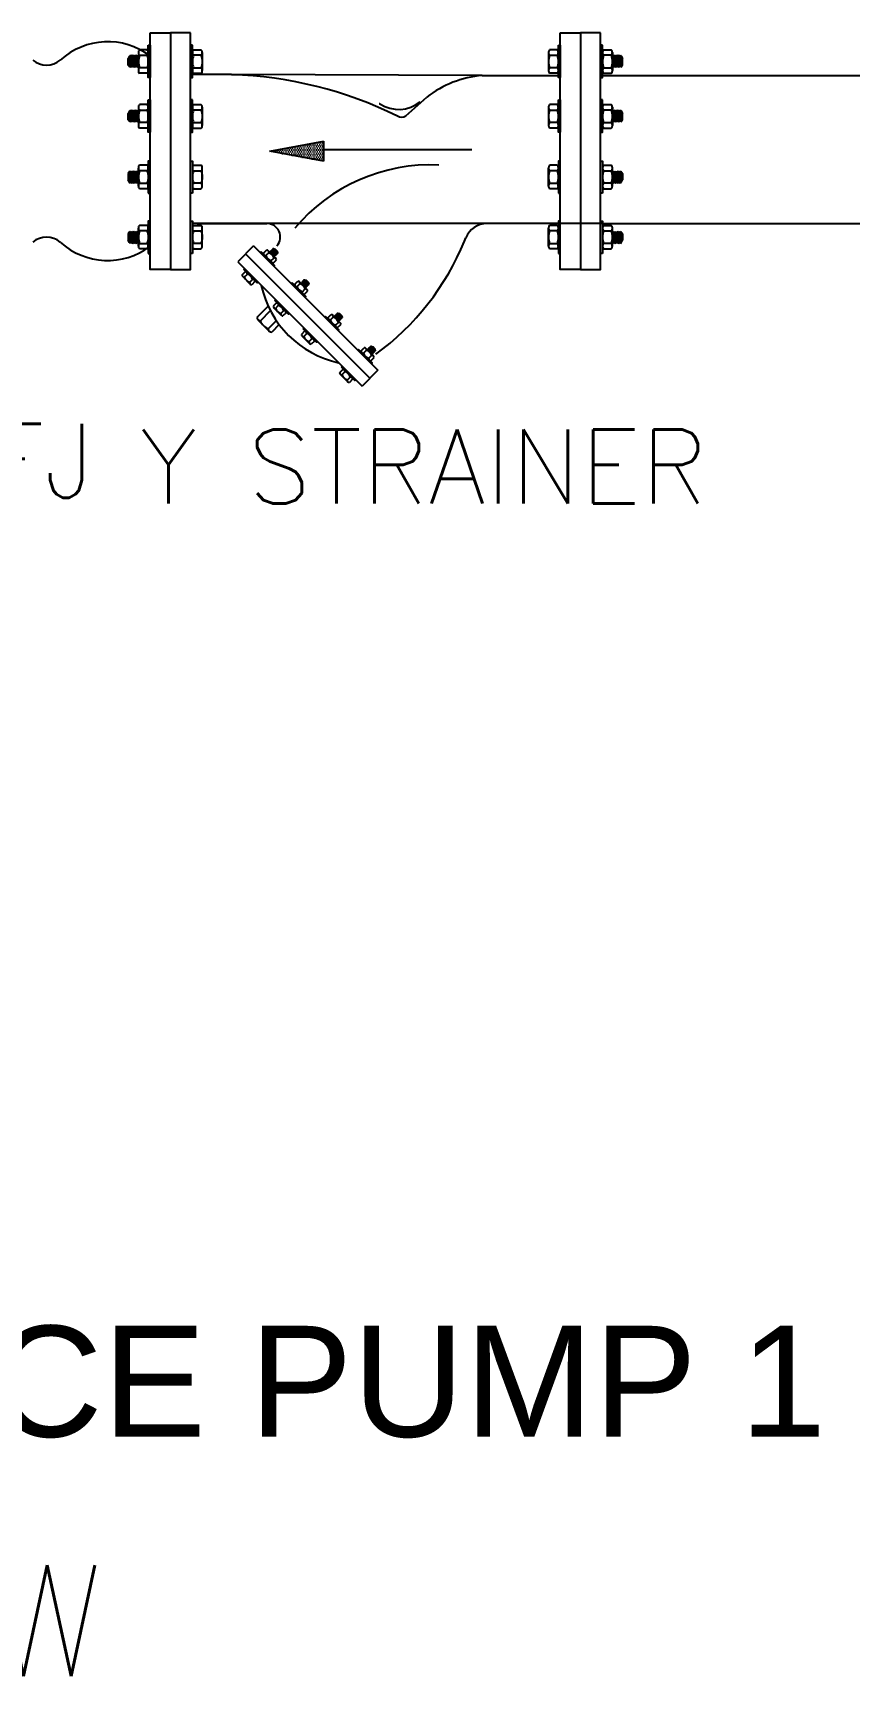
# Model space of a CAD drawing. Header units: inches. Extents: x 72601 to 92539, y -26779 to -15965.
# Drawn here: x 80814 to 81366, y -26531 to -25421 of the extents above; entities that cross this region are included whole.
import ezdxf

# ---------------------------------------------------------------- set-up
doc = ezdxf.new("R2010")
doc.units = ezdxf.units.IN
doc.header["$MEASUREMENT"] = 0
doc.layers.add('FENCE', color=1, linetype='Continuous')
doc.layers.add('M-X-BKGD', color=8, linetype='Continuous')
doc.styles.add('SIMS', font='simplex.shx')
doc.styles.get("Standard").update_dxf_attribs({"font": 'arial.ttf'})

msp = doc.modelspace()

# ---------------------------------------------------------------- hatches: boundary and pattern name
at = {"layer": 'M-X-BKGD'}
h = msp.add_hatch(dxfattribs=at)
h.set_pattern_fill('DOTS', color=256, scale=19.534313, angle=180, style=0)
h.set_pattern_definition([(360, (60220.8035, -10754.9549), (0.610447286, -1.22089457), [0, -1.22089457])])
h.paths.add_polyline_path([(81010.7, -25493.9), (80974.3, -25500.6), (81010.7, -25507.3)])

# ---------------------------------------------------------------- linework, layer by layer
for p, q in [((80879.5, -25436.4), (80878.6, -25438.1)), ((80878.6, -25442.4), (80878.6, -25438.1)), ((80880, -25435.8), (80879.5, -25436.4)), ((80879.5, -25436.4), (80879.5, -25443.6)), ((80880, -25435.8), (80880.4, -25436.4)), ((80880.4, -25436.4), (80880.2, -25443.3)), ((80880.9, -25435.8), (80880.4, -25436.4)), ((80880.9, -25435.8), (80881.4, -25436.4)), ((80881.4, -25436.4), (80881.1, -25443.3)), ((80881.8, -25435.8), (80881.4, -25436.4)), ((80881.8, -25435.8), (80882.3, -25436.4)), ((80882.3, -25436.4), (80882.1, -25443.3)), ((80882.8, -25435.8), (80882.3, -25436.4)), ((80882.8, -25435.8), (80883.3, -25436.4)), ((80883.3, -25436.4), (80883, -25443.3)), ((80883.7, -25435.8), (80883.3, -25436.4)), ((80883.7, -25435.8), (80884.2, -25436.4)), ((80884.2, -25436.4), (80883.9, -25443.3)), ((80884.6, -25435.8), (80884.2, -25436.4)), ((80884.6, -25435.8), (80885.1, -25436.4)), ((80885.1, -25436.4), (80884.8, -25443.3)), ((80885.4, -25436), (80885.1, -25436.4)), ((80885.4, -25433.9), (80885.4, -25446.2)), ((80891.4, -25432.1), (80886.2, -25432.1)), ((80886.2, -25435.8), (80891.4, -25435.8)), ((80893.4, -25565), (80893.4, -25436.3)), ((80922.7, -25432.1), (80927.9, -25432.1)), ((80927.9, -25435.8), (80922.7, -25435.8)), ((80928.6, -25433.9), (80928.6, -25446.2)), ((81162.6, -25433.9), (81162.6, -25446.2)), ((81168.6, -25432.1), (81163.4, -25432.1)), ((81163.4, -25435.8), (81168.6, -25435.8)), ((81199.9, -25432.1), (81205.1, -25432.1)), ((81205.1, -25435.8), (81199.9, -25435.8)), ((81205.8, -25433.9), (81205.8, -25446.2)), ((81205.8, -25436), (81206.2, -25436.4)), ((81206.6, -25435.8), (81206.2, -25436.4)), ((81206.2, -25436.4), (81206.4, -25443.3)), ((81206.6, -25435.8), (81207.1, -25436.4)), ((81207.5, -25435.8), (81207.1, -25436.4)), ((81207.1, -25436.4), (81207.4, -25443.3)), ((81207.5, -25435.8), (81208, -25436.4)), ((81208.5, -25435.8), (81208, -25436.4)), ((81208, -25436.4), (81208.3, -25443.3)), ((81208.5, -25435.8), (81208.9, -25436.4)), ((81209.4, -25435.8), (81208.9, -25436.4)), ((81208.9, -25436.4), (81209.2, -25443.3)), ((81209.4, -25435.8), (81209.9, -25436.4)), ((81210.4, -25435.8), (81209.9, -25436.4)), ((81209.9, -25436.4), (81210.1, -25443.3)), ((81210.4, -25435.8), (81210.8, -25436.4)), ((81211.3, -25435.8), (81210.8, -25436.4)), ((81210.8, -25436.4), (81211.1, -25443.3)), ((81211.3, -25435.8), (81211.8, -25436.4)), ((81211.8, -25436.4), (81212.7, -25438.1)), ((81211.8, -25436.4), (81211.8, -25443.6)), ((81212.7, -25442.4), (81212.7, -25438.1)), ((80879.7, -25443.9), (80878.6, -25442.4)), ((80879.7, -25443.9), (80880.2, -25443.3)), ((80880.7, -25443.9), (80880.2, -25443.3)), ((80880.7, -25443.9), (80881.1, -25443.3)), ((80881.6, -25443.9), (80881.1, -25443.3)), ((80881.6, -25443.9), (80882.1, -25443.3)), ((80882.5, -25443.9), (80882.1, -25443.3)), ((80882.5, -25443.9), (80883, -25443.3)), ((80883.4, -25443.9), (80883, -25443.3)), ((80883.4, -25443.9), (80883.9, -25443.3)), ((80884.4, -25443.9), (80883.9, -25443.3)), ((80884.4, -25443.9), (80884.8, -25443.3)), ((80885.3, -25443.9), (80884.8, -25443.3)), ((80885.3, -25443.9), (80885.4, -25443.8)), ((80891.4, -25444.3), (80886.2, -25444.3)), ((80891.4, -25448), (80886.2, -25448)), ((80948.4, -25448.9), (80921.9, -25448.9)), ((80922.7, -25444.3), (80927.9, -25444.3)), ((80922.7, -25448), (80927.9, -25448)), ((81117.7, -25449.5), (80948.4, -25448.9)), ((81117.7, -25449.5), (81169.3, -25449.5)), ((81168.6, -25444.3), (81163.4, -25444.3)), ((81168.6, -25448), (81163.4, -25448)), ((81199.1, -25449.5), (81762.7, -25449.5)), ((81199.9, -25444.3), (81205.1, -25444.3)), ((81199.9, -25448), (81205.1, -25448)), ((81206, -25443.9), (81205.8, -25443.8)), ((81206, -25443.9), (81206.4, -25443.3)), ((81206.9, -25443.9), (81206.4, -25443.3)), ((81206.9, -25443.9), (81207.4, -25443.3)), ((81207.8, -25443.9), (81207.4, -25443.3)), ((81207.8, -25443.9), (81208.3, -25443.3)), ((81208.7, -25443.9), (81208.3, -25443.3)), ((81208.7, -25443.9), (81209.2, -25443.3)), ((81209.7, -25443.9), (81209.2, -25443.3)), ((81209.7, -25443.9), (81210.1, -25443.3)), ((81210.6, -25443.9), (81210.1, -25443.3)), ((81210.6, -25443.9), (81211.1, -25443.3)), ((81211.5, -25443.9), (81211.1, -25443.3)), ((81211.5, -25443.9), (81212.7, -25442.4)), ((80879.5, -25473.4), (80878.6, -25475.1)), ((80880, -25472.8), (80879.5, -25473.4)), ((80879.5, -25473.4), (80879.5, -25480.7)), ((80880, -25472.8), (80880.4, -25473.4)), ((80880.4, -25473.4), (80880.2, -25480.3)), ((80880.9, -25472.8), (80880.4, -25473.4)), ((80880.9, -25472.8), (80881.4, -25473.4)), ((80881.4, -25473.4), (80881.1, -25480.3)), ((80881.8, -25472.8), (80881.4, -25473.4)), ((80881.8, -25472.8), (80882.3, -25473.4)), ((80882.3, -25473.4), (80882.1, -25480.3)), ((80882.8, -25472.8), (80882.3, -25473.4)), ((80882.8, -25472.8), (80883.3, -25473.4)), ((80883.3, -25473.4), (80883, -25480.3)), ((80883.7, -25472.8), (80883.3, -25473.4)), ((80883.7, -25472.8), (80884.2, -25473.4)), ((80884.2, -25473.4), (80883.9, -25480.3)), ((80884.6, -25472.8), (80884.2, -25473.4)), ((80884.6, -25472.8), (80885.1, -25473.4)), ((80885.1, -25473.4), (80884.8, -25480.3)), ((80885.4, -25473), (80885.1, -25473.4)), ((80885.4, -25470.9), (80885.4, -25483.2)), ((80891.4, -25469.1), (80886.2, -25469.1)), ((80886.2, -25472.8), (80891.4, -25472.8)), ((80922.7, -25469.1), (80927.9, -25469.1)), ((80927.9, -25472.8), (80922.7, -25472.8)), ((80928.6, -25470.9), (80928.6, -25483.2)), ((81048.7, -25468.6), (81048.2, -25468.6)), ((81066.2, -25476.8), (81080.3, -25464.1)), ((81162.6, -25470.9), (81162.6, -25483.2)), ((81168.6, -25469.1), (81163.4, -25469.1)), ((81163.4, -25472.8), (81168.6, -25472.8)), ((81199.9, -25469.1), (81205.1, -25469.1)), ((81205.1, -25472.8), (81199.9, -25472.8)), ((81205.8, -25470.9), (81205.8, -25483.2)), ((81205.8, -25473), (81206.2, -25473.4)), ((81206.6, -25472.8), (81206.2, -25473.4)), ((81206.2, -25473.4), (81206.4, -25480.3)), ((81206.6, -25472.8), (81207.1, -25473.4)), ((81207.5, -25472.8), (81207.1, -25473.4)), ((81207.1, -25473.4), (81207.4, -25480.3)), ((81207.5, -25472.8), (81208, -25473.4)), ((81208.5, -25472.8), (81208, -25473.4)), ((81208, -25473.4), (81208.3, -25480.3)), ((81208.5, -25472.8), (81208.9, -25473.4)), ((81209.4, -25472.8), (81208.9, -25473.4)), ((81208.9, -25473.4), (81209.2, -25480.3)), ((81209.4, -25472.8), (81209.9, -25473.4)), ((81210.4, -25472.8), (81209.9, -25473.4)), ((81209.9, -25473.4), (81210.1, -25480.3)), ((81210.4, -25472.8), (81210.8, -25473.4)), ((81211.3, -25472.8), (81210.8, -25473.4)), ((81210.8, -25473.4), (81211.1, -25480.3)), ((81211.3, -25472.8), (81211.8, -25473.4)), ((81211.8, -25473.4), (81211.8, -25480.7)), ((81211.8, -25473.4), (81212.7, -25475.1)), ((80878.6, -25479.4), (80878.6, -25475.1)), ((80879.7, -25480.9), (80878.6, -25479.4)), ((80879.7, -25480.9), (80880.2, -25480.3)), ((80880.7, -25480.9), (80880.2, -25480.3)), ((80880.7, -25480.9), (80881.1, -25480.3)), ((80881.6, -25480.9), (80881.1, -25480.3)), ((80881.6, -25480.9), (80882.1, -25480.3)), ((80882.5, -25480.9), (80882.1, -25480.3)), ((80882.5, -25480.9), (80883, -25480.3)), ((80883.4, -25480.9), (80883, -25480.3)), ((80883.4, -25480.9), (80883.9, -25480.3)), ((80884.4, -25480.9), (80883.9, -25480.3)), ((80884.4, -25480.9), (80884.8, -25480.3)), ((80885.3, -25480.9), (80884.8, -25480.3)), ((80885.3, -25480.9), (80885.4, -25480.8)), ((80891.4, -25481.3), (80886.2, -25481.3)), ((80891.4, -25485), (80886.2, -25485)), ((80922.7, -25481.3), (80927.9, -25481.3)), ((80922.7, -25485), (80927.9, -25485)), ((81168.6, -25481.3), (81163.4, -25481.3)), ((81168.6, -25485), (81163.4, -25485)), ((81199.9, -25481.3), (81205.1, -25481.3)), ((81199.9, -25485), (81205.1, -25485)), ((81206, -25480.9), (81205.8, -25480.8)), ((81206, -25480.9), (81206.4, -25480.3)), ((81206.9, -25480.9), (81206.4, -25480.3)), ((81206.9, -25480.9), (81207.4, -25480.3)), ((81207.8, -25480.9), (81207.4, -25480.3)), ((81207.8, -25480.9), (81208.3, -25480.3)), ((81208.7, -25480.9), (81208.3, -25480.3)), ((81208.7, -25480.9), (81209.2, -25480.3)), ((81209.7, -25480.9), (81209.2, -25480.3)), ((81209.7, -25480.9), (81210.1, -25480.3)), ((81210.6, -25480.9), (81210.1, -25480.3)), ((81210.6, -25480.9), (81211.1, -25480.3)), ((81211.5, -25480.9), (81211.1, -25480.3)), ((81211.5, -25480.9), (81212.7, -25479.4)), ((81212.7, -25479.4), (81212.7, -25475.1)), ((80974.3, -25500.6), (81010.7, -25493.9)), ((81010.7, -25507.3), (81010.7, -25493.9)), ((81010.7, -25507.3), (80974.3, -25500.6)), ((81010.7, -25499.5), (81110.7, -25499.5)), ((80879.7, -25514.2), (80878.6, -25515.8)), ((80878.6, -25515.8), (80878.6, -25520.1)), ((80879.5, -25521.7), (80879.5, -25514.5)), ((80879.7, -25514.2), (80880.2, -25514.8)), ((80880.7, -25514.2), (80880.2, -25514.8)), ((80880.4, -25521.7), (80880.2, -25514.8)), ((80880.7, -25514.2), (80881.1, -25514.8)), ((80881.6, -25514.2), (80881.1, -25514.8)), ((80881.4, -25521.7), (80881.1, -25514.8)), ((80881.6, -25514.2), (80882.1, -25514.8)), ((80882.5, -25514.2), (80882.1, -25514.8)), ((80882.3, -25521.7), (80882.1, -25514.8)), ((80882.5, -25514.2), (80883, -25514.8)), ((80883.4, -25514.2), (80883, -25514.8)), ((80883.3, -25521.7), (80883, -25514.8)), ((80883.4, -25514.2), (80883.9, -25514.8)), ((80884.4, -25514.2), (80883.9, -25514.8)), ((80884.2, -25521.7), (80883.9, -25514.8)), ((80884.4, -25514.2), (80884.8, -25514.8)), ((80885.3, -25514.2), (80884.8, -25514.8)), ((80885.1, -25521.7), (80884.8, -25514.8)), ((80885.3, -25514.2), (80885.4, -25514.4)), ((80885.4, -25524.3), (80885.4, -25512)), ((80891.4, -25510.1), (80886.2, -25510.1)), ((80891.4, -25513.8), (80886.2, -25513.8)), ((80922.7, -25510.1), (80927.9, -25510.1)), ((80922.7, -25513.8), (80927.9, -25513.8)), ((80928.6, -25524.3), (80928.6, -25512)), ((81162.6, -25524.3), (81162.6, -25512)), ((81168.6, -25510.1), (81163.4, -25510.1)), ((81168.6, -25513.8), (81163.4, -25513.8)), ((81199.9, -25510.1), (81205.1, -25510.1)), ((81199.9, -25513.8), (81205.1, -25513.8)), ((81205.8, -25524.3), (81205.8, -25512)), ((81206, -25514.2), (81205.8, -25514.4)), ((81206, -25514.2), (81206.4, -25514.8)), ((81206.2, -25521.7), (81206.4, -25514.8)), ((81206.9, -25514.2), (81206.4, -25514.8)), ((81206.9, -25514.2), (81207.4, -25514.8)), ((81207.1, -25521.7), (81207.4, -25514.8)), ((81207.8, -25514.2), (81207.4, -25514.8)), ((81207.8, -25514.2), (81208.3, -25514.8)), ((81208, -25521.7), (81208.3, -25514.8)), ((81208.7, -25514.2), (81208.3, -25514.8)), ((81208.7, -25514.2), (81209.2, -25514.8)), ((81208.9, -25521.7), (81209.2, -25514.8)), ((81209.7, -25514.2), (81209.2, -25514.8)), ((81209.7, -25514.2), (81210.1, -25514.8)), ((81209.9, -25521.7), (81210.1, -25514.8)), ((81210.6, -25514.2), (81210.1, -25514.8)), ((81210.6, -25514.2), (81211.1, -25514.8)), ((81210.8, -25521.7), (81211.1, -25514.8)), ((81211.5, -25514.2), (81211.1, -25514.8)), ((81211.5, -25514.2), (81212.7, -25515.8)), ((81211.8, -25521.7), (81211.8, -25514.5)), ((81212.7, -25515.8), (81212.7, -25520.1)), ((80879.5, -25521.7), (80878.6, -25520.1)), ((80880, -25522.3), (80879.5, -25521.7)), ((80880, -25522.3), (80880.4, -25521.7)), ((80880.9, -25522.3), (80880.4, -25521.7)), ((80880.9, -25522.3), (80881.4, -25521.7)), ((80881.8, -25522.3), (80881.4, -25521.7)), ((80881.8, -25522.3), (80882.3, -25521.7)), ((80882.8, -25522.3), (80882.3, -25521.7)), ((80882.8, -25522.3), (80883.3, -25521.7)), ((80883.7, -25522.3), (80883.3, -25521.7)), ((80883.7, -25522.3), (80884.2, -25521.7)), ((80884.6, -25522.3), (80884.2, -25521.7)), ((80884.6, -25522.3), (80885.1, -25521.7)), ((80885.4, -25522.1), (80885.1, -25521.7)), ((80886.2, -25522.3), (80891.4, -25522.3)), ((80891.4, -25526), (80886.2, -25526)), ((80927.9, -25522.3), (80922.7, -25522.3)), ((80922.7, -25526), (80927.9, -25526)), ((81163.4, -25522.3), (81168.6, -25522.3)), ((81168.6, -25526), (81163.4, -25526)), ((81205.1, -25522.3), (81199.9, -25522.3)), ((81199.9, -25526), (81205.1, -25526)), ((81205.8, -25522.1), (81206.2, -25521.7)), ((81206.6, -25522.3), (81206.2, -25521.7)), ((81206.6, -25522.3), (81207.1, -25521.7)), ((81207.5, -25522.3), (81207.1, -25521.7)), ((81207.5, -25522.3), (81208, -25521.7)), ((81208.5, -25522.3), (81208, -25521.7)), ((81208.5, -25522.3), (81208.9, -25521.7)), ((81209.4, -25522.3), (81208.9, -25521.7)), ((81209.4, -25522.3), (81209.9, -25521.7)), ((81210.4, -25522.3), (81209.9, -25521.7)), ((81210.4, -25522.3), (81210.8, -25521.7)), ((81211.3, -25522.3), (81210.8, -25521.7)), ((81211.3, -25522.3), (81211.8, -25521.7)), ((81211.8, -25521.7), (81212.7, -25520.1)), ((80891.4, -25550.8), (80886.2, -25550.8)), ((81169.3, -25549.5), (80921.9, -25549.5)), ((80922.7, -25550.8), (80927.9, -25550.8)), ((80925.2, -25549.5), (80972.2, -25549.5)), ((81166.8, -25549.5), (81120.9, -25549.5)), ((81168.6, -25550.8), (81163.4, -25550.8)), ((81199.1, -25549.5), (81169.3, -25549.5)), ((81199.1, -25549.5), (81756.7, -25549.5)), ((81199.9, -25550.8), (81205.1, -25550.8)), ((80879.7, -25554.8), (80878.6, -25556.4)), ((80878.6, -25556.4), (80878.6, -25560.7)), ((80879.5, -25562.3), (80878.6, -25560.7)), ((80879.5, -25562.3), (80879.5, -25555.1)), ((80880, -25562.9), (80879.5, -25562.3)), ((80879.7, -25554.8), (80880.2, -25555.5)), ((80880, -25562.9), (80880.4, -25562.3)), ((80880.7, -25554.8), (80880.2, -25555.5)), ((80880.4, -25562.3), (80880.2, -25555.5)), ((80880.9, -25562.9), (80880.4, -25562.3)), ((80880.7, -25554.8), (80881.1, -25555.5)), ((80880.9, -25563), (80881.4, -25562.4)), ((80881.6, -25554.8), (80881.1, -25555.5)), ((80881.4, -25562.3), (80881.1, -25555.5)), ((80881.8, -25563), (80881.4, -25562.4)), ((80881.6, -25554.8), (80882.1, -25555.5)), ((80881.8, -25563), (80882.3, -25562.3)), ((80882.5, -25554.8), (80882.1, -25555.5)), ((80882.3, -25562.3), (80882.1, -25555.5)), ((80882.8, -25562.9), (80882.3, -25562.3)), ((80882.5, -25554.8), (80883, -25555.5)), ((80882.8, -25562.9), (80883.3, -25562.3)), ((80883.4, -25554.8), (80883, -25555.5)), ((80883.3, -25562.3), (80883, -25555.5)), ((80883.7, -25562.9), (80883.3, -25562.3)), ((80883.4, -25554.8), (80883.9, -25555.5)), ((80883.7, -25562.9), (80884.2, -25562.3)), ((80884.4, -25554.8), (80883.9, -25555.5)), ((80884.2, -25562.3), (80883.9, -25555.5)), ((80884.6, -25562.9), (80884.2, -25562.3)), ((80884.4, -25554.8), (80884.8, -25555.5)), ((80884.6, -25562.9), (80885.1, -25562.3)), ((80885.3, -25554.8), (80884.8, -25555.5)), ((80885.1, -25562.3), (80884.8, -25555.5)), ((80885.4, -25562.8), (80885.1, -25562.3)), ((80885.3, -25554.8), (80885.4, -25555)), ((80885.4, -25564.9), (80885.4, -25552.6)), ((80891.4, -25554.5), (80886.2, -25554.5)), ((80886.2, -25562.9), (80891.4, -25562.9)), ((80922.7, -25554.5), (80927.9, -25554.5)), ((80927.9, -25562.9), (80922.7, -25562.9)), ((80928.6, -25564.9), (80928.6, -25552.6)), ((81105.9, -25561.5), (81106.8, -25559.1)), ((81162.6, -25564.9), (81162.6, -25552.6)), ((81168.6, -25554.5), (81163.4, -25554.5)), ((81163.4, -25562.9), (81168.6, -25562.9)), ((81199.9, -25554.5), (81205.1, -25554.5)), ((81205.1, -25562.9), (81199.9, -25562.9)), ((81205.8, -25564.9), (81205.8, -25552.6)), ((81206, -25554.8), (81205.8, -25555)), ((81205.8, -25562.8), (81206.2, -25562.3)), ((81206, -25554.8), (81206.4, -25555.5)), ((81206.2, -25562.3), (81206.4, -25555.5)), ((81206.6, -25562.9), (81206.2, -25562.3)), ((81206.9, -25554.8), (81206.4, -25555.5)), ((81206.6, -25562.9), (81207.1, -25562.3)), ((81206.9, -25554.8), (81207.4, -25555.5)), ((81207.1, -25562.3), (81207.4, -25555.5)), ((81207.5, -25562.9), (81207.1, -25562.3)), ((81207.8, -25554.8), (81207.4, -25555.5)), ((81207.5, -25562.9), (81208, -25562.3)), ((81207.8, -25554.8), (81208.3, -25555.5)), ((81208, -25562.3), (81208.3, -25555.5)), ((81208.5, -25562.9), (81208, -25562.3)), ((81208.7, -25554.8), (81208.3, -25555.5)), ((81208.5, -25562.9), (81208.9, -25562.3)), ((81208.7, -25554.8), (81209.2, -25555.5)), ((81208.9, -25562.3), (81209.2, -25555.5)), ((81209.4, -25563), (81208.9, -25562.3)), ((81209.7, -25554.8), (81209.2, -25555.5)), ((81209.4, -25563), (81209.9, -25562.4)), ((81209.7, -25554.8), (81210.1, -25555.5)), ((81209.9, -25562.3), (81210.1, -25555.5)), ((81210.4, -25563), (81209.9, -25562.4)), ((81210.6, -25554.8), (81210.1, -25555.5)), ((81210.4, -25562.9), (81210.8, -25562.3)), ((81210.6, -25554.8), (81211.1, -25555.5)), ((81210.8, -25562.3), (81211.1, -25555.5)), ((81211.3, -25562.9), (81210.8, -25562.3)), ((81211.5, -25554.8), (81211.1, -25555.5)), ((81211.3, -25562.9), (81211.8, -25562.3)), ((81211.5, -25554.8), (81212.7, -25556.4)), ((81211.8, -25562.3), (81211.8, -25555.1)), ((81211.8, -25562.3), (81212.7, -25560.7)), ((81212.7, -25556.4), (81212.7, -25560.7)), ((80891.4, -25566.7), (80886.2, -25566.7)), ((80922.7, -25566.7), (80927.9, -25566.7)), ((80963.3, -25564.7), (80952.6, -25575.4)), ((80957.9, -25570.1), (81041.9, -25654.1)), ((80963.3, -25564.7), (81047.3, -25648.7)), ((80969.9, -25569.6), (80972.1, -25567.5)), ((80973.7, -25569), (80971.5, -25571.2)), ((80973.2, -25567.9), (80978.3, -25573)), ((80974.1, -25568.8), (80974.4, -25568.8)), ((80974.3, -25568.4), (80974.4, -25568.8)), ((80974.3, -25568.4), (80974.7, -25568.4)), ((80974.4, -25568.8), (80977.3, -25571.6)), ((80974.7, -25568), (80975.1, -25568.1)), ((80974.7, -25568), (80974.7, -25568.4)), ((80974.7, -25568.4), (80977.7, -25571.2)), ((80975, -25574.7), (80977.2, -25572.6)), ((80975.1, -25567.6), (80975.5, -25567.7)), ((80975.1, -25567.6), (80975.1, -25568.1)), ((80975.1, -25568.1), (80978.1, -25570.8)), ((80975.4, -25567.2), (80975.5, -25567.7)), ((80975.4, -25567.2), (80975.9, -25567.3)), ((80975.5, -25567.7), (80978.5, -25570.4)), ((80975.9, -25566.8), (80975.9, -25567.3)), ((80975.9, -25566.8), (80976.3, -25566.9)), ((80975.9, -25567.3), (80978.9, -25570)), ((80976.2, -25566.4), (80976.7, -25566.5)), ((80976.2, -25566.4), (80976.3, -25566.9)), ((80976.3, -25566.9), (80979.3, -25569.7)), ((80976.6, -25576.3), (80978.7, -25574.1)), ((80976.7, -25566.5), (80977.8, -25566.8)), ((80976.7, -25566.5), (80979.7, -25569.5)), ((80977.8, -25571.6), (80977.3, -25571.6)), ((80977.4, -25572), (80977.3, -25571.6)), ((80977.4, -25572), (80977.3, -25572)), ((80978.2, -25571.3), (80977.7, -25571.2)), ((80977.8, -25571.6), (80977.7, -25571.2)), ((80979.6, -25568.6), (80977.8, -25566.8)), ((80978.2, -25571.3), (80978.1, -25570.8)), ((80978.6, -25570.9), (80978.1, -25570.8)), ((80978.9, -25570.5), (80978.5, -25570.4)), ((80978.6, -25570.9), (80978.5, -25570.4)), ((80979.3, -25570.1), (80978.9, -25570)), ((80978.9, -25570.5), (80978.9, -25570)), ((80979.7, -25569.7), (80979.3, -25569.7)), ((80979.3, -25570.1), (80979.3, -25569.7)), ((80979.7, -25569.7), (80979.6, -25568.6)), ((81168.6, -25566.7), (81163.4, -25566.7)), ((81199.9, -25566.7), (81205.1, -25566.7)), ((80952.6, -25575.4), (81036.6, -25659.4)), ((80957.6, -25582.1), (80955.4, -25584.3)), ((80955.9, -25585.3), (80961, -25590.4)), ((80957, -25585.8), (80959.2, -25583.7)), ((80962.7, -25587.2), (80960.5, -25589.4)), ((80964.2, -25588.7), (80962.1, -25590.9)), ((80991, -25590.7), (80993.2, -25588.5)), ((80994.7, -25590.1), (80992.6, -25592.2)), ((80994.2, -25589), (80999.3, -25594.1)), ((80995.1, -25589.8), (80995.4, -25589.9)), ((80995.4, -25589.4), (80995.4, -25589.9)), ((80995.4, -25589.4), (80995.8, -25589.5)), ((80995.4, -25589.9), (80998.4, -25592.6)), ((80995.7, -25589.1), (80996.2, -25589.1)), ((80995.7, -25589.1), (80995.8, -25589.5)), ((80995.8, -25589.5), (80998.8, -25592.3)), ((80996.1, -25588.7), (80996.6, -25588.7)), ((80996.1, -25588.7), (80996.2, -25589.1)), ((80996.1, -25595.8), (80998.2, -25593.6)), ((80996.2, -25589.1), (80999.2, -25591.9)), ((80996.5, -25588.3), (80996.6, -25588.7)), ((80996.5, -25588.3), (80997, -25588.3)), ((80996.6, -25588.7), (80999.6, -25591.5)), ((80996.9, -25587.9), (80997, -25588.3)), ((80996.9, -25587.9), (80997.4, -25587.9)), ((80997, -25588.3), (80999.9, -25591.1)), ((80997.3, -25587.5), (80997.7, -25587.6)), ((80997.3, -25587.5), (80997.4, -25587.9)), ((80997.4, -25587.9), (81000.3, -25590.7)), ((80997.6, -25597.3), (80999.8, -25595.2)), ((80997.7, -25587.6), (80998.8, -25587.8)), ((80997.7, -25587.6), (81000.8, -25590.6)), ((80998.5, -25593.1), (80998.3, -25593.1)), ((80998.8, -25592.7), (80998.4, -25592.6)), ((80998.5, -25593.1), (80998.4, -25592.6)), ((81000.6, -25589.6), (80998.8, -25587.8)), ((80999.2, -25592.3), (80998.8, -25592.3)), ((80998.8, -25592.7), (80998.8, -25592.3)), ((80999.2, -25592.3), (80999.2, -25591.9)), ((80999.6, -25591.9), (80999.2, -25591.9)), ((81000, -25591.5), (80999.6, -25591.5)), ((80999.6, -25591.9), (80999.6, -25591.5)), ((81000.4, -25591.2), (80999.9, -25591.1)), ((81000, -25591.5), (80999.9, -25591.1)), ((81000.8, -25590.8), (81000.3, -25590.7)), ((81000.4, -25591.2), (81000.3, -25590.7)), ((81000.8, -25590.8), (81000.6, -25589.6)), ((80973.2, -25605.3), (80965.5, -25613)), ((80978.7, -25603.2), (80976.5, -25605.3)), ((80976.9, -25606.4), (80982, -25611.5)), ((80978.1, -25606.9), (80980.2, -25604.7)), ((80966.2, -25614.6), (80973.8, -25622.3)), ((80967.9, -25615.3), (80974.7, -25608.4)), ((80978.7, -25615.1), (80973.2, -25620.6)), ((80980.6, -25617.8), (80975.5, -25622.9)), ((80983.7, -25608.3), (80981.6, -25610.4)), ((80985.3, -25609.8), (80983.1, -25612)), ((81013.5, -25613.2), (81015.7, -25611.1)), ((81017.2, -25612.6), (81015.1, -25614.8)), ((81016.7, -25611.5), (81021.9, -25616.6)), ((81017.6, -25612.4), (81017.9, -25612.4)), ((81017.9, -25612), (81017.9, -25612.4)), ((81017.9, -25612), (81018.3, -25612)), ((81017.9, -25612.4), (81020.9, -25615.2)), ((81018.3, -25611.6), (81018.7, -25611.6)), ((81018.3, -25611.6), (81018.3, -25612)), ((81018.3, -25612), (81021.3, -25614.8)), ((81018.6, -25611.2), (81019.1, -25611.2)), ((81018.6, -25611.2), (81018.7, -25611.6)), ((81018.6, -25618.3), (81020.8, -25616.1)), ((81018.7, -25611.6), (81021.7, -25614.4)), ((81019, -25610.8), (81019.1, -25611.2)), ((81019, -25610.8), (81019.5, -25610.8)), ((81019.1, -25611.2), (81022.1, -25614)), ((81019.4, -25610.4), (81019.5, -25610.8)), ((81019.4, -25610.4), (81019.9, -25610.5)), ((81019.5, -25610.8), (81022.5, -25613.6)), ((81019.8, -25610), (81020.3, -25610.1)), ((81019.8, -25610), (81019.9, -25610.5)), ((81019.9, -25610.5), (81022.8, -25613.2)), ((81020.1, -25619.8), (81022.3, -25617.7)), ((81020.3, -25610.1), (81021.3, -25610.4)), ((81020.3, -25610.1), (81023.3, -25613.1)), ((81021.4, -25615.2), (81020.9, -25615.2)), ((81021, -25615.6), (81020.9, -25615.2)), ((81021, -25615.6), (81020.9, -25615.6)), ((81023.1, -25612.2), (81021.3, -25610.4)), ((81021.7, -25614.8), (81021.3, -25614.8)), ((81021.4, -25615.2), (81021.3, -25614.8)), ((81021.7, -25614.8), (81021.7, -25614.4)), ((81022.1, -25614.4), (81021.7, -25614.4)), ((81022.5, -25614.1), (81022.1, -25614)), ((81022.1, -25614.4), (81022.1, -25614)), ((81022.9, -25613.7), (81022.5, -25613.6)), ((81022.5, -25614.1), (81022.5, -25613.6)), ((81023.3, -25613.3), (81022.8, -25613.2)), ((81022.9, -25613.7), (81022.8, -25613.2)), ((81023.3, -25613.3), (81023.1, -25612.2)), ((80997.7, -25622.2), (80995.6, -25624.4)), ((80996, -25625.5), (81001.1, -25630.6)), ((80997.1, -25626), (80999.3, -25623.8)), ((81002.8, -25627.3), (81000.6, -25629.5)), ((81004.4, -25628.9), (81002.2, -25631)), ((81035.9, -25635.6), (81038.1, -25633.5)), ((81039.6, -25635), (81037.5, -25637.2)), ((81039.1, -25633.9), (81044.3, -25639)), ((81040, -25634.8), (81040.3, -25634.8)), ((81040.3, -25634.4), (81040.7, -25634.4)), ((81040.3, -25634.4), (81040.3, -25634.8)), ((81040.3, -25634.8), (81043.3, -25637.6)), ((81040.7, -25634), (81040.7, -25634.4)), ((81040.7, -25634), (81041.1, -25634)), ((81040.7, -25634.4), (81043.7, -25637.2)), ((81041, -25633.6), (81041.1, -25634)), ((81041, -25633.6), (81041.5, -25633.6)), ((81041, -25640.7), (81043.2, -25638.5)), ((81041.1, -25634), (81044.1, -25636.8)), ((81041.4, -25633.2), (81041.9, -25633.2)), ((81041.4, -25633.2), (81041.5, -25633.6)), ((81041.5, -25633.6), (81044.5, -25636.4)), ((81041.8, -25632.8), (81041.9, -25633.2)), ((81041.8, -25632.8), (81042.3, -25632.9)), ((81041.9, -25633.2), (81044.9, -25636)), ((81042.2, -25632.4), (81042.3, -25632.9)), ((81042.2, -25632.4), (81042.7, -25632.5)), ((81042.3, -25632.9), (81045.2, -25635.6)), ((81042.5, -25642.2), (81044.7, -25640.1)), ((81042.7, -25632.5), (81043.8, -25632.8)), ((81042.7, -25632.5), (81045.7, -25635.5)), ((81043.4, -25638), (81043.3, -25637.6)), ((81043.8, -25637.6), (81043.3, -25637.6)), ((81043.4, -25638), (81043.3, -25638)), ((81043.8, -25637.6), (81043.7, -25637.2)), ((81044.1, -25637.2), (81043.7, -25637.2)), ((81045.5, -25634.6), (81043.8, -25632.8)), ((81044.5, -25636.8), (81044.1, -25636.8)), ((81044.1, -25637.2), (81044.1, -25636.8)), ((81044.5, -25636.8), (81044.5, -25636.4)), ((81044.9, -25636.5), (81044.5, -25636.4)), ((81044.9, -25636.5), (81044.9, -25636)), ((81045.3, -25636.1), (81044.9, -25636)), ((81045.3, -25636.1), (81045.2, -25635.6)), ((81045.7, -25635.7), (81045.2, -25635.6)), ((81045.7, -25635.7), (81045.5, -25634.6)), ((81023.6, -25648.1), (81021.4, -25650.3)), ((81021.8, -25651.3), (81027, -25656.4)), ((81023, -25651.8), (81025.1, -25649.6)), ((81047.3, -25648.7), (81036.6, -25659.4)), ((81028.7, -25653.2), (81026.5, -25655.3)), ((81030.2, -25654.7), (81028, -25656.9))]:
    msp.add_line(p, q, dxfattribs=at)
for points in [[(80892.1, -25429), (80893.4, -25429), (80893.4, -25450.8), (80892.1, -25450.8)], [(80893.4, -25420.7), (80907, -25420.7), (80907, -25580.6), (80893.4, -25580.6)], [(80920.6, -25420.7), (80907, -25420.7), (80907, -25580.6), (80920.6, -25580.6)], [(80921.9, -25429), (80920.6, -25429), (80920.6, -25450.8), (80921.9, -25450.8)], [(81169.3, -25429), (81170.6, -25429), (81170.6, -25450.8), (81169.3, -25450.8)], [(81170.6, -25420.7), (81184.2, -25420.7), (81184.2, -25580.6), (81170.6, -25580.6)], [(81197.8, -25420.7), (81184.2, -25420.7), (81184.2, -25580.6), (81197.8, -25580.6)], [(81199.1, -25429), (81197.8, -25429), (81197.8, -25450.8), (81199.1, -25450.8)], [(80892.1, -25466), (80893.4, -25466), (80893.4, -25487.8), (80892.1, -25487.8)], [(80921.9, -25466), (80920.6, -25466), (80920.6, -25487.8), (80921.9, -25487.8)], [(81169.3, -25466), (81170.6, -25466), (81170.6, -25487.8), (81169.3, -25487.8)], [(81199.1, -25466), (81197.8, -25466), (81197.8, -25487.8), (81199.1, -25487.8)], [(80892.1, -25529.1), (80893.4, -25529.1), (80893.4, -25507.3), (80892.1, -25507.3)], [(80921.9, -25529.1), (80920.6, -25529.1), (80920.6, -25507.3), (80921.9, -25507.3)], [(81169.3, -25529.1), (81170.6, -25529.1), (81170.6, -25507.3), (81169.3, -25507.3)], [(81199.1, -25529.1), (81197.8, -25529.1), (81197.8, -25507.3), (81199.1, -25507.3)], [(80892.1, -25569.7), (80893.4, -25569.7), (80893.4, -25547.9), (80892.1, -25547.9)], [(80921.9, -25569.7), (80920.6, -25569.7), (80920.6, -25547.9), (80921.9, -25547.9)], [(81169.3, -25569.7), (81170.6, -25569.7), (81170.6, -25547.9), (81169.3, -25547.9)], [(81199.1, -25569.7), (81197.8, -25569.7), (81197.8, -25547.9), (81199.1, -25547.9)], [(80968.3, -25568.7), (80967.8, -25569.2), (80976.9, -25578.3), (80977.4, -25577.8)], [(80956.6, -25580.5), (80957.2, -25580), (80966.2, -25589.1), (80965.7, -25589.6)], [(80989.4, -25589.7), (80988.9, -25590.3), (80998, -25599.3), (80998.5, -25598.8)], [(80977.7, -25601.6), (80978.2, -25601.1), (80987.3, -25610.1), (80986.8, -25610.7)], [(81011.9, -25612.3), (81011.4, -25612.8), (81020.5, -25621.9), (81021, -25621.3)], [(80996.8, -25620.6), (80997.3, -25620.1), (81006.4, -25629.2), (81005.8, -25629.7)], [(81034.3, -25634.7), (81033.8, -25635.2), (81042.9, -25644.3), (81043.4, -25643.7)], [(81022.6, -25646.5), (81023.2, -25646), (81032.2, -25655), (81031.7, -25655.6)]]:
    msp.add_lwpolyline(points, close=True, dxfattribs=at)
at = {"layer": 'M-X-BKGD', "linetype": 'Continuous'}
for centre, radius, start, end in [((80864.7, -25474.4), 47.7, 53.0328, 132.3139), ((80823.3, -25428.4), 14.1, 229.1589, 310.8411), ((80823.3, -25572.8), 14.1, 49.1589, 130.8411), ((80864.7, -25526.8), 47.7, 227.6861, 306.9672)]:
    msp.add_arc(centre, radius, start, end, dxfattribs=at)
at = {"layer": 'M-X-BKGD'}
for centre, radius, start, end in [((80888, -25434), 2.61, 134.9141, 225.0859), ((80897.4, -25440.1), 12, 159.2913, 200.7087), ((80889.5, -25434), 2.61, 314.9141, 45.0859), ((80880.2, -25440.1), 12, 339.2913, 20.7087), ((80924.5, -25434), 2.61, 134.9141, 225.0859), ((80933.9, -25440.1), 12, 159.2913, 200.7087), ((80926, -25434), 2.61, 314.9141, 45.0859), ((80916.7, -25440.1), 12, 339.2913, 20.7087), ((81165.2, -25434), 2.61, 134.9141, 225.0859), ((81174.6, -25440.1), 12, 159.2913, 200.7087), ((81166.7, -25434), 2.61, 314.9141, 45.0859), ((81157.4, -25440.1), 12, 339.2913, 20.7087), ((81201.7, -25434), 2.61, 134.9141, 225.0859), ((81211.1, -25440.1), 12, 159.2913, 200.7087), ((81203.2, -25434), 2.61, 314.9141, 45.0859), ((81193.9, -25440.1), 12, 339.2913, 20.7087), ((80888, -25446.2), 2.62, 135.0088, 224.9912), ((80889.5, -25446.2), 2.62, 315.0088, 44.9912), ((80924.5, -25446.2), 2.62, 135.0088, 224.9912), ((80926, -25446.2), 2.62, 315.0088, 44.9912), ((80939.9, -25721.8), 273, 63.7892, 88.2173), ((81124.4, -25521.4), 72.3, 95.2851, 127.5216), ((81165.2, -25446.2), 2.62, 135.0088, 224.9912), ((81166.7, -25446.2), 2.62, 315.0088, 44.9912), ((81201.7, -25446.2), 2.62, 135.0088, 224.9912), ((81203.2, -25446.2), 2.62, 315.0088, 44.9912), ((80888, -25471), 2.61, 134.9141, 225.0859), ((80897.4, -25477.1), 12, 159.2913, 200.7087), ((80889.5, -25471), 2.61, 314.9141, 45.0859), ((80880.2, -25477.1), 12, 339.2913, 20.7087), ((80924.5, -25471), 2.61, 134.9141, 225.0859), ((80933.9, -25477.1), 12, 159.2913, 200.7087), ((80926, -25471), 2.61, 314.9141, 45.0859), ((80916.7, -25477.1), 12, 339.2913, 20.7087), ((81061.4, -25449.4), 23, 236.5561, 308.9458), ((81165.2, -25471), 2.61, 134.9141, 225.0859), ((81174.6, -25477.1), 12, 159.2913, 200.7087), ((81166.7, -25471), 2.61, 314.9141, 45.0859), ((81157.4, -25477.1), 12, 339.2913, 20.7087), ((81201.7, -25471), 2.61, 134.9141, 225.0859), ((81211.1, -25477.1), 12, 159.2913, 200.7087), ((81203.2, -25471), 2.61, 314.9141, 45.0859), ((81193.9, -25477.1), 12, 339.2913, 20.7087), ((80888, -25483.2), 2.62, 135.0088, 224.9912), ((80889.5, -25483.2), 2.62, 315.0088, 44.9912), ((80924.5, -25483.2), 2.62, 135.0088, 224.9912), ((80926, -25483.2), 2.62, 315.0088, 44.9912), ((81063.3, -25472.5), 5.15, 237.2977, 304.4198), ((81165.2, -25483.2), 2.62, 135.0088, 224.9912), ((81166.7, -25483.2), 2.62, 315.0088, 44.9912), ((81201.7, -25483.2), 2.62, 135.0088, 224.9912), ((81203.2, -25483.2), 2.62, 315.0088, 44.9912), ((80888, -25512), 2.62, 135.0088, 224.9912), ((80897.4, -25518.1), 12, 159.2913, 200.7087), ((80889.5, -25512), 2.62, 315.0088, 44.9912), ((80880.2, -25518.1), 12, 339.2913, 20.7087), ((80924.5, -25512), 2.62, 135.0088, 224.9912), ((80933.9, -25518.1), 12, 159.2913, 200.7087), ((80926, -25512), 2.62, 315.0088, 44.9912), ((80916.7, -25518.1), 12, 339.2913, 20.7087), ((81082.9, -25629.6), 119.7, 87.3006, 140.0419), ((81165.2, -25512), 2.62, 135.0088, 224.9912), ((81174.6, -25518.1), 12, 159.2913, 200.7087), ((81166.7, -25512), 2.62, 315.0088, 44.9912), ((81157.4, -25518.1), 12, 339.2913, 20.7087), ((81201.7, -25512), 2.62, 135.0088, 224.9912), ((81211.1, -25518.1), 12, 159.2913, 200.7087), ((81203.2, -25512), 2.62, 315.0088, 44.9912), ((81193.9, -25518.1), 12, 339.2913, 20.7087), ((80888, -25524.2), 2.61, 134.9141, 225.0859), ((80889.5, -25524.2), 2.61, 314.9141, 45.0859), ((80924.5, -25524.2), 2.61, 134.9141, 225.0859), ((80926, -25524.2), 2.61, 314.9141, 45.0859), ((81165.2, -25524.2), 2.61, 134.9141, 225.0859), ((81166.7, -25524.2), 2.61, 314.9141, 45.0859), ((81201.7, -25524.2), 2.61, 134.9141, 225.0859), ((81203.2, -25524.2), 2.61, 314.9141, 45.0859), ((80888, -25552.6), 2.62, 135.0088, 224.9912), ((80889.5, -25552.6), 2.62, 315.0088, 44.9912), ((80924.5, -25552.6), 2.62, 135.0088, 224.9912), ((80926, -25552.6), 2.62, 315.0088, 44.9912), ((80972.2, -25558.6), 9.09, 319.2076, 90), ((81120.9, -25564.6), 15.1, 90, 158.588), ((81165.2, -25552.6), 2.62, 135.0088, 224.9912), ((81166.7, -25552.6), 2.62, 315.0088, 44.9912), ((81201.7, -25552.6), 2.62, 135.0088, 224.9912), ((81203.2, -25552.6), 2.62, 315.0088, 44.9912), ((80897.4, -25558.7), 12, 159.2913, 200.7087), ((80888, -25564.8), 2.61, 134.9141, 225.0859), ((80880.2, -25558.7), 12, 339.2913, 20.7087), ((80889.5, -25564.8), 2.61, 314.9141, 45.0859), ((80933.9, -25558.7), 12, 159.2913, 200.7087), ((80924.5, -25564.8), 2.61, 134.9141, 225.0859), ((80916.7, -25558.7), 12, 339.2913, 20.7087), ((80926, -25564.8), 2.61, 314.9141, 45.0859), ((80940, -25492.9), 179.5, 306.1233, 337.54), ((81174.6, -25558.7), 12, 159.2913, 200.7087), ((81165.2, -25564.8), 2.61, 134.9141, 225.0859), ((81157.4, -25558.7), 12, 339.2913, 20.7087), ((81166.7, -25564.8), 2.61, 314.9141, 45.0859), ((81211.1, -25558.7), 12, 159.2913, 200.7087), ((81201.7, -25564.8), 2.61, 134.9141, 225.0859), ((81193.9, -25558.7), 12, 339.2913, 20.7087), ((81203.2, -25564.8), 2.61, 314.9141, 45.0859), ((80971.5, -25569.6), 1.54, 179.9141, 270.0859), ((80977.9, -25568.3), 7.06, 204.2913, 245.7087), ((80972.1, -25569), 1.54, 359.9141, 90.0859), ((80970.7, -25575.5), 7.06, 24.2913, 65.7087), ((80977.2, -25574.1), 1.54, 0.0088, 89.9912), ((80957, -25584.3), 1.54, 179.9141, 270.0859), ((80957.6, -25583.7), 1.54, 359.9141, 90.0859), ((80956.2, -25590.1), 7.06, 24.2913, 65.7087), ((80976.6, -25574.7), 1.54, 180.0088, 269.9912), ((80963.4, -25582.9), 7.06, 204.2913, 245.7087), ((80962.1, -25589.4), 1.54, 180.0088, 269.9912), ((80962.7, -25588.7), 1.54, 0.0088, 89.9912), ((81035.4, -25576.7), 68.5, 192.3609, 257.6391), ((80992.6, -25590.7), 1.54, 179.9141, 270.0859), ((80999, -25589.3), 7.06, 204.2913, 245.7087), ((80993.2, -25590.1), 1.54, 359.9141, 90.0859), ((80991.8, -25596.5), 7.06, 24.2913, 65.7087), ((80997.6, -25595.8), 1.54, 180.0088, 269.9912), ((80998.2, -25595.2), 1.54, 0.0088, 89.9912), ((80978.1, -25605.3), 1.54, 179.9141, 270.0859), ((80984.5, -25604), 7.06, 204.2913, 245.7087), ((80978.7, -25604.7), 1.54, 359.9141, 90.0859), ((80977.3, -25611.2), 7.06, 24.2913, 65.7087), ((80967.9, -25613), 2.31, 179.9141, 270.0859), ((80977.5, -25611), 10.6, 204.2913, 245.7087), ((80983.1, -25610.4), 1.54, 180.0088, 269.9912), ((80983.7, -25609.8), 1.54, 0.0088, 89.9912), ((81015.1, -25613.2), 1.54, 179.9141, 270.0859), ((81021.5, -25611.9), 7.06, 204.2913, 245.7087), ((81015.7, -25612.6), 1.54, 359.9141, 90.0859), ((81014.3, -25619), 7.06, 24.2913, 65.7087), ((81020.1, -25618.3), 1.54, 180.0088, 269.9912), ((81020.8, -25617.7), 1.54, 0.0088, 89.9912), ((80975.5, -25620.6), 2.31, 180.0088, 269.9912), ((80997.1, -25624.4), 1.54, 179.9141, 270.0859), ((81003.6, -25623), 7.06, 204.2913, 245.7087), ((80997.7, -25623.8), 1.54, 359.9141, 90.0859), ((80996.4, -25630.2), 7.06, 24.2913, 65.7087), ((81002.2, -25629.5), 1.54, 180.0088, 269.9912), ((81002.8, -25628.9), 1.54, 0.0088, 89.9912), ((81037.5, -25635.6), 1.54, 179.9141, 270.0859), ((81043.9, -25634.3), 7.06, 204.2913, 245.7087), ((81038.1, -25635), 1.54, 359.9141, 90.0859), ((81036.7, -25641.4), 7.06, 24.2913, 65.7087), ((81042.5, -25640.7), 1.54, 180.0088, 269.9912), ((81043.2, -25640.1), 1.54, 0.0088, 89.9912), ((81023, -25650.3), 1.54, 179.9141, 270.0859), ((81029.4, -25648.9), 7.06, 204.2913, 245.7087), ((81023.6, -25649.6), 1.54, 359.9141, 90.0859), ((81022.2, -25656.1), 7.06, 24.2913, 65.7087), ((81028.7, -25654.7), 1.54, 0.0088, 89.9912)]:
    msp.add_arc(centre, radius, start, end, dxfattribs=at)
at = {"layer": 'M-X-BKGD', "color": 77}
msp.add_arc((81028, -25655.3), 1.54, 180.0088, 269.9912, dxfattribs=at)

# ---------------------------------------------------------------- texts
at = {"color": 3, "insert": (79807.6, -26294.4), "char_height": 75, "attachment_point": 1}
msp.add_mtext_dynamic_manual_height_columns('SOUTHVALE SERVICE PUMP 1', width=1885.292, gutter_width=1, heights=[0], dxfattribs=at)
at = {"layer": 'FENCE', "color": 3, "style": 'SIMS'}
for s, insert, char_height, width, attachment_point in [('\\A1;FJ', (80783, -25684.8, -422.2), 50, 249.05, 1), ('\\A1;Y STRAINER', (80886.5, -25688.8, -422.2), 50, 468.394, 1), ('\\A1;\\pt0;SIDE VIEW', (80616.5, -26456.1, -422.2), 75, 653.809, 2)]:
    msp.add_mtext(s, dxfattribs=dict(at, insert=insert, char_height=char_height, width=width, attachment_point=attachment_point))

doc.saveas('drawing.dxf')
